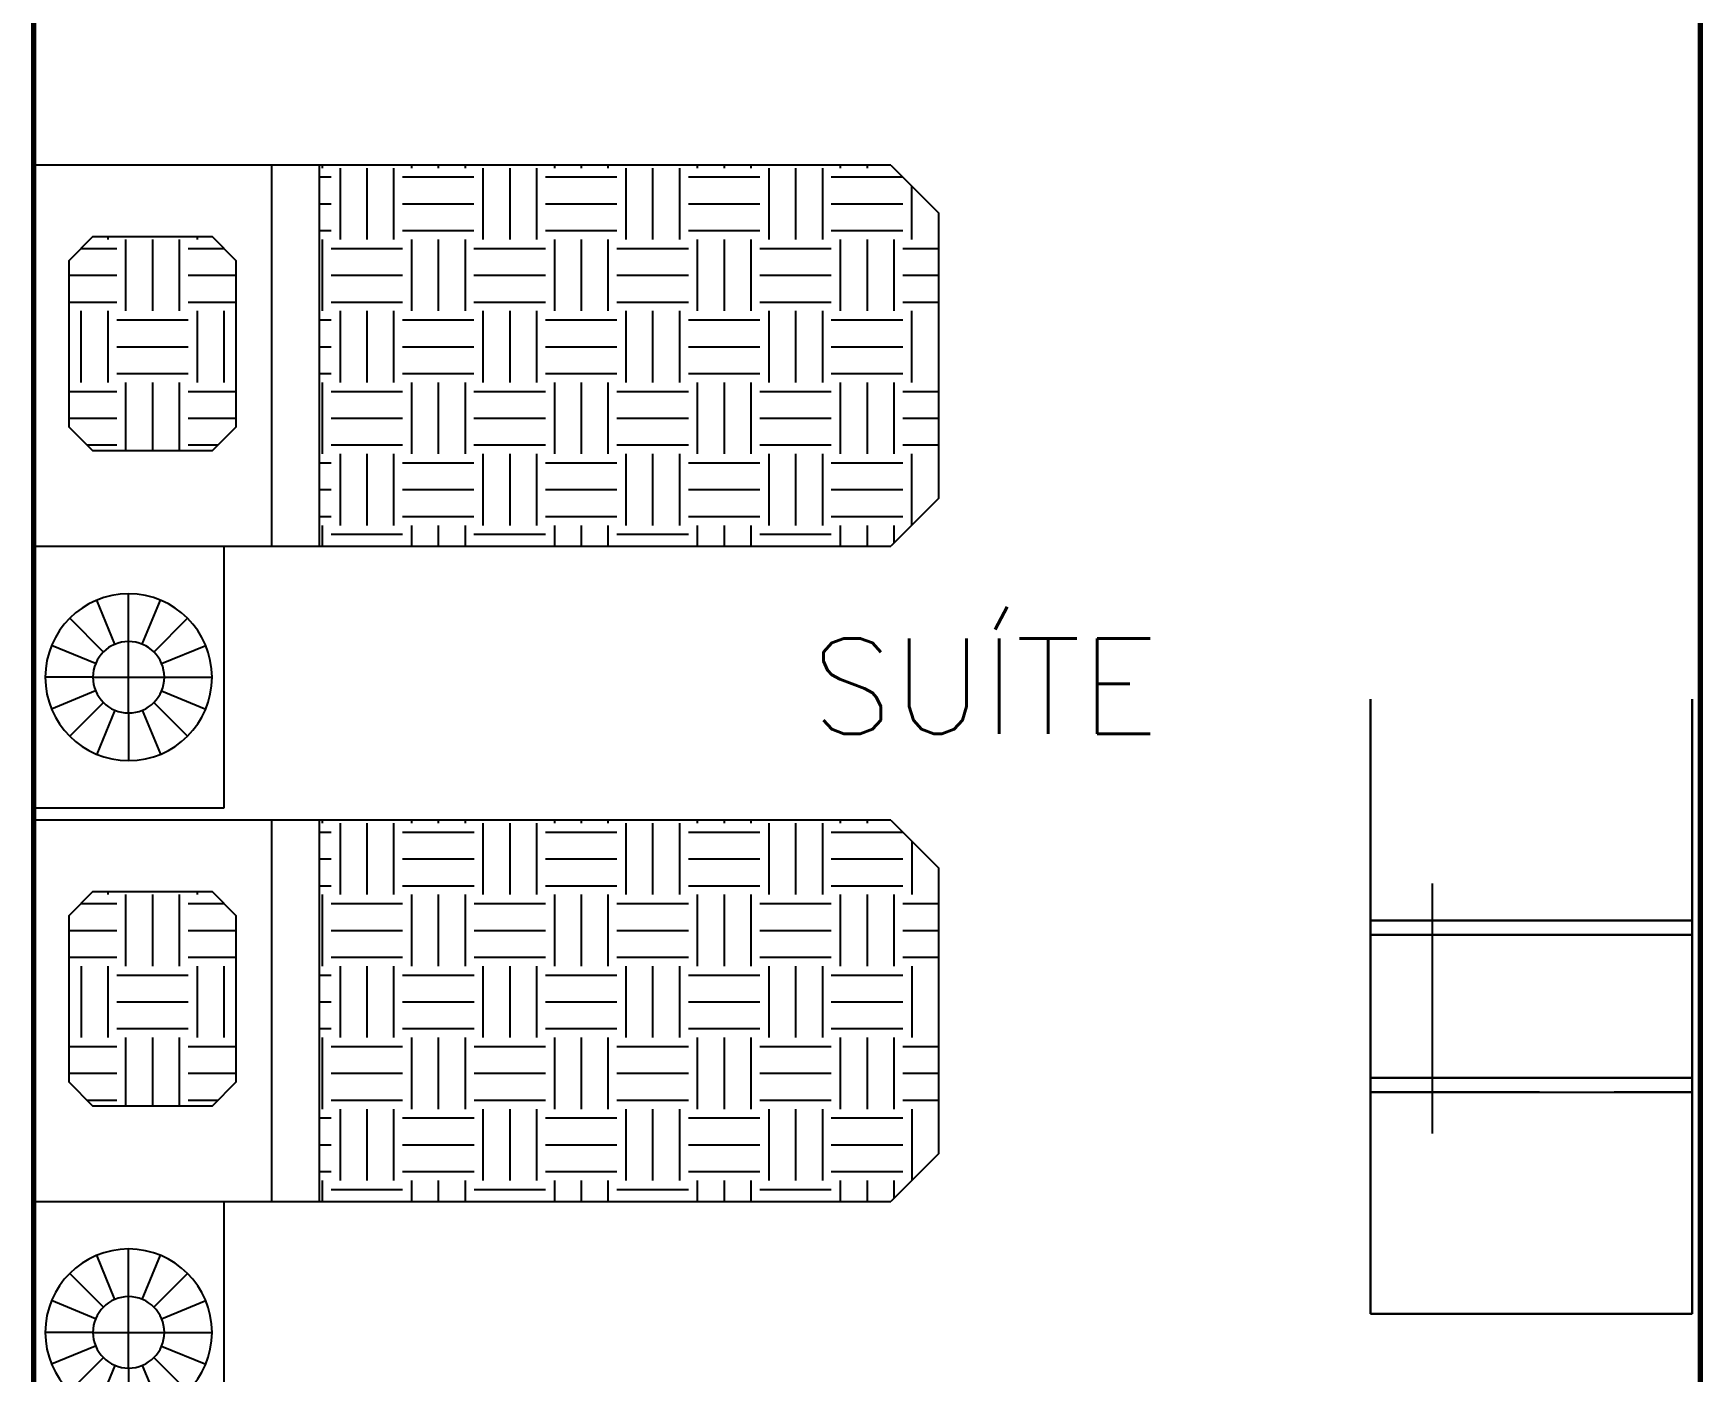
# Model space of a CAD drawing. Header units: millimetres. Extents: x 1185.4 to 1269.4, y 957.3 to 1016.7.
# Drawn here: x 1207.724 to 1212.391, y 983.846 to 987.591 of the extents above; entities that cross this region are included whole.
import ezdxf

# ---------------------------------------------------------------- set-up
doc = ezdxf.new("R2010")
doc.units = ezdxf.units.MM
doc.layers.add('A-EQUIP', color=5, linetype='Continuous')
doc.layers.add('MOBILIA', color=7, linetype='Continuous')
doc.layers.add('PAREDES', color=4, linetype='Continuous', lineweight=70)
doc.layers.add('TEXTO', color=3, linetype='Continuous', lineweight=50)

# ---------------------------------------------------------------- blocks, each defined once
blk = doc.blocks.new('*X14')
at = {"color": 0}
for p, q in [((-151.875, 298.125), (-151.875, 302.5)), ((-133.125, 298.125), (-133.125, 302.5)), ((-127.5, 298.125), (-127.5, 302.5)), ((-121.875, 298.125), (-121.875, 302.5)), ((-103.125, 298.125), (-103.125, 302.5)), ((-97.5, 298.125), (-97.5, 302.5)), ((-91.875, 298.125), (-91.875, 302.5)), ((-73.125, 298.125), (-73.125, 302.5)), ((-67.5, 298.125), (-67.5, 302.5)), ((-61.875, 298.125), (-61.875, 302.5)), ((-43.125, 298.125), (-43.125, 302.5)), ((-37.5, 298.125), (-37.5, 302.5)), ((-31.875, 298.125), (-31.875, 301.875)), ((-150, 300), (-135, 300)), ((-148.125, 283.125), (-148.125, 298.125)), ((-142.5, 283.125), (-142.5, 298.125)), ((-136.875, 283.125), (-136.875, 298.125)), ((-120, 300), (-105, 300)), ((-118.125, 283.125), (-118.125, 298.125)), ((-112.5, 283.125), (-112.5, 298.125)), ((-106.875, 283.125), (-106.875, 298.125)), ((-90, 300), (-75, 300)), ((-88.125, 283.125), (-88.125, 298.125)), ((-82.5, 283.125), (-82.5, 298.125)), ((-76.875, 283.125), (-76.875, 298.125)), ((-60, 300), (-45, 300)), ((-58.125, 283.125), (-58.125, 298.125)), ((-52.5, 283.125), (-52.5, 298.125)), ((-46.875, 283.125), (-46.875, 298.125)), ((-28.125, 283.125), (-28.125, 298.125)), ((-152.5, 296.25), (-150, 296.25)), ((-135, 296.25), (-120, 296.25)), ((-105, 296.25), (-90, 296.25)), ((-75, 296.25), (-60, 296.25)), ((-45, 296.25), (-30, 296.25)), ((-152.5, 290.625), (-150, 290.625)), ((-135, 290.625), (-120, 290.625)), ((-105, 290.625), (-90, 290.625)), ((-75, 290.625), (-60, 290.625)), ((-45, 290.625), (-30, 290.625)), ((-152.5, 285), (-150, 285)), ((-135, 285), (-120, 285)), ((-105, 285), (-90, 285)), ((-75, 285), (-60, 285)), ((-45, 285), (-30, 285)), ((-201.25, 281.25), (-195, 281.25)), ((-193.125, 268.125), (-193.125, 282.5)), ((-187.5, 268.125), (-187.5, 282.5)), ((-181.875, 268.125), (-181.875, 282.5)), ((-180, 281.25), (-173.75, 281.25)), ((-151.875, 268.125), (-151.875, 283.125)), ((-150, 281.25), (-135, 281.25)), ((-133.125, 268.125), (-133.125, 283.125)), ((-127.5, 268.125), (-127.5, 283.125)), ((-121.875, 268.125), (-121.875, 283.125)), ((-120, 281.25), (-105, 281.25)), ((-103.125, 268.125), (-103.125, 283.125)), ((-97.5, 268.125), (-97.5, 283.125)), ((-91.875, 268.125), (-91.875, 283.125)), ((-90, 281.25), (-75, 281.25)), ((-73.125, 268.125), (-73.125, 283.125)), ((-67.5, 268.125), (-67.5, 283.125)), ((-61.875, 268.125), (-61.875, 283.125)), ((-60, 281.25), (-45, 281.25)), ((-43.125, 268.125), (-43.125, 283.125)), ((-37.5, 268.125), (-37.5, 283.125)), ((-31.875, 268.125), (-31.875, 283.125)), ((-30, 281.25), (-22.5, 281.25)), ((-205, 275.625), (-195, 275.625)), ((-180, 275.625), (-170, 275.625)), ((-150, 275.625), (-135, 275.625)), ((-120, 275.625), (-105, 275.625)), ((-90, 275.625), (-75, 275.625)), ((-60, 275.625), (-45, 275.625)), ((-30, 275.625), (-22.5, 275.625)), ((-205, 270), (-195, 270)), ((-180, 270), (-170, 270)), ((-150, 270), (-135, 270)), ((-120, 270), (-105, 270)), ((-90, 270), (-75, 270)), ((-60, 270), (-45, 270)), ((-30, 270), (-22.5, 270)), ((-202.5, 253.125), (-202.5, 268.125)), ((-196.875, 253.125), (-196.875, 268.125)), ((-195, 266.25), (-180, 266.25)), ((-178.125, 253.125), (-178.125, 268.125)), ((-172.5, 253.125), (-172.5, 268.125)), ((-152.5, 266.25), (-150, 266.25)), ((-148.125, 253.125), (-148.125, 268.125)), ((-142.5, 253.125), (-142.5, 268.125)), ((-136.875, 253.125), (-136.875, 268.125)), ((-135, 266.25), (-120, 266.25)), ((-118.125, 253.125), (-118.125, 268.125)), ((-112.5, 253.125), (-112.5, 268.125)), ((-106.875, 253.125), (-106.875, 268.125)), ((-105, 266.25), (-90, 266.25)), ((-88.125, 253.125), (-88.125, 268.125)), ((-82.5, 253.125), (-82.5, 268.125)), ((-76.875, 253.125), (-76.875, 268.125)), ((-75, 266.25), (-60, 266.25)), ((-58.125, 253.125), (-58.125, 268.125)), ((-52.5, 253.125), (-52.5, 268.125)), ((-46.875, 253.125), (-46.875, 268.125)), ((-45, 266.25), (-30, 266.25)), ((-28.125, 253.125), (-28.125, 268.125)), ((-195, 260.625), (-180, 260.625)), ((-152.5, 260.625), (-150, 260.625)), ((-135, 260.625), (-120, 260.625)), ((-105, 260.625), (-90, 260.625)), ((-75, 260.625), (-60, 260.625)), ((-45, 260.625), (-30, 260.625)), ((-195, 255), (-180, 255)), ((-193.125, 238.125), (-193.125, 253.125)), ((-187.5, 238.125), (-187.5, 253.125)), ((-181.875, 238.125), (-181.875, 253.125)), ((-152.5, 255), (-150, 255)), ((-151.875, 238.125), (-151.875, 253.125)), ((-135, 255), (-120, 255)), ((-133.125, 238.125), (-133.125, 253.125)), ((-127.5, 238.125), (-127.5, 253.125)), ((-121.875, 238.125), (-121.875, 253.125)), ((-105, 255), (-90, 255)), ((-103.125, 238.125), (-103.125, 253.125)), ((-97.5, 238.125), (-97.5, 253.125)), ((-91.875, 238.125), (-91.875, 253.125)), ((-75, 255), (-60, 255)), ((-73.125, 238.125), (-73.125, 253.125)), ((-67.5, 238.125), (-67.5, 253.125)), ((-61.875, 238.125), (-61.875, 253.125)), ((-45, 255), (-30, 255)), ((-43.125, 238.125), (-43.125, 253.125)), ((-37.5, 238.125), (-37.5, 253.125)), ((-31.875, 238.125), (-31.875, 253.125)), ((-205, 251.25), (-195, 251.25)), ((-180, 251.25), (-170, 251.25)), ((-150, 251.25), (-135, 251.25)), ((-120, 251.25), (-105, 251.25)), ((-90, 251.25), (-75, 251.25)), ((-60, 251.25), (-45, 251.25)), ((-30, 251.25), (-22.5, 251.25)), ((-205, 245.625), (-195, 245.625)), ((-180, 245.625), (-170, 245.625)), ((-150, 245.625), (-135, 245.625)), ((-120, 245.625), (-105, 245.625)), ((-90, 245.625), (-75, 245.625)), ((-60, 245.625), (-45, 245.625)), ((-30, 245.625), (-22.5, 245.625)), ((-202.5, 240), (-195, 240)), ((-196.875, 237.5), (-196.875, 238.125)), ((-180, 240), (-172.5, 240)), ((-178.125, 237.5), (-178.125, 238.125)), ((-150, 240), (-135, 240)), ((-148.125, 223.125), (-148.125, 238.125)), ((-142.5, 223.125), (-142.5, 238.125)), ((-136.875, 223.125), (-136.875, 238.125)), ((-120, 240), (-105, 240)), ((-118.125, 223.125), (-118.125, 238.125)), ((-112.5, 223.125), (-112.5, 238.125)), ((-106.875, 223.125), (-106.875, 238.125)), ((-90, 240), (-75, 240)), ((-88.125, 223.125), (-88.125, 238.125)), ((-82.5, 223.125), (-82.5, 238.125)), ((-76.875, 223.125), (-76.875, 238.125)), ((-60, 240), (-45, 240)), ((-58.125, 223.125), (-58.125, 238.125)), ((-52.5, 223.125), (-52.5, 238.125)), ((-46.875, 223.125), (-46.875, 238.125)), ((-30, 240), (-22.5, 240)), ((-28.125, 226.875), (-28.125, 238.125)), ((-152.5, 236.25), (-150, 236.25)), ((-135, 236.25), (-120, 236.25)), ((-105, 236.25), (-90, 236.25)), ((-75, 236.25), (-60, 236.25)), ((-45, 236.25), (-30, 236.25)), ((-152.5, 230.625), (-150, 230.625)), ((-135, 230.625), (-120, 230.625)), ((-105, 230.625), (-90, 230.625)), ((-75, 230.625), (-60, 230.625)), ((-45, 230.625), (-30, 230.625)), ((-152.5, 225), (-150, 225)), ((-135, 225), (-120, 225)), ((-105, 225), (-90, 225)), ((-75, 225), (-60, 225)), ((-45, 225), (-30, 225)), ((-151.875, 222.5), (-151.875, 223.125)), ((-133.125, 222.5), (-133.125, 223.125)), ((-127.5, 222.5), (-127.5, 223.125)), ((-121.875, 222.5), (-121.875, 223.125)), ((-103.125, 222.5), (-103.125, 223.125)), ((-97.5, 222.5), (-97.5, 223.125)), ((-91.875, 222.5), (-91.875, 223.125)), ((-73.125, 222.5), (-73.125, 223.125)), ((-67.5, 222.5), (-67.5, 223.125)), ((-61.875, 222.5), (-61.875, 223.125)), ((-43.125, 222.5), (-43.125, 223.125)), ((-37.5, 222.5), (-37.5, 223.125)), ((-31.875, 223.125), (-31.875, 223.125))]:
    blk.add_line(p, q, dxfattribs=at)
blk = doc.blocks.new('CAMASOLTEIRO')
at = {"layer": 'MOBILIA'}
for p, q in [((0, 0), (60, 0)), ((0, 0), (0, -80)), ((50, -80), (50, 0)), ((60, 0), (180, 0)), ((60, -80), (60, 0)), ((190, -10), (180, 0)), ((190, -70), (190, -10)), ((180, -80), (190, -70)), ((60, -80), (0, -80)), ((180, -80), (60, -80)), ((40, -82.5), (0, -82.5)), ((0, -82.5), (0, -137.5)), ((40, -137.5), (40, -82.5)), ((17.13, -103.07), (13.3, -93.83)), ((20, -102.5), (20, -92.5)), ((22.87, -103.07), (26.7, -93.83)), ((14.7, -104.7), (7.63, -97.63)), ((25.3, -104.7), (32.37, -97.63)), ((13.07, -107.13), (3.83, -103.3)), ((20, -102.5), (20, -117.5)), ((26.93, -107.13), (36.17, -103.3)), ((12.5, -110), (2.5, -110)), ((12.5, -110), (27.5, -110)), ((27.5, -110), (37.5, -110)), ((13.07, -112.87), (3.83, -116.7)), ((14.7, -115.3), (7.63, -122.37)), ((25.3, -115.3), (32.37, -122.37)), ((26.93, -112.87), (36.17, -116.7)), ((17.13, -116.93), (13.3, -126.17)), ((20, -117.5), (20, -127.5)), ((22.87, -116.93), (26.7, -126.17)), ((0, -137.5), (40, -137.5))]:
    blk.add_line(p, q, dxfattribs=at)
blk.add_lwpolyline([(7.5, -25), (7.5, -60), (12.5, -65), (37.5, -65), (42.5, -60), (42.5, -25), (37.5, -20), (12.5, -20)], close=True, dxfattribs=at)
for radius in [17.5, 7.5]:
    blk.add_circle((20, -110), radius, dxfattribs=at)
blk.add_blockref('*X14', (212.5, -302.5), dxfattribs=at)
blk = doc.blocks.new('*X21')
at = {"color": 0}
for p, q in [((-151.875, 298.125), (-151.875, 302.5)), ((-133.125, 298.125), (-133.125, 302.5)), ((-127.5, 298.125), (-127.5, 302.5)), ((-121.875, 298.125), (-121.875, 302.5)), ((-103.125, 298.125), (-103.125, 302.5)), ((-97.5, 298.125), (-97.5, 302.5)), ((-91.875, 298.125), (-91.875, 302.5)), ((-73.125, 298.125), (-73.125, 302.5)), ((-67.5, 298.125), (-67.5, 302.5)), ((-61.875, 298.125), (-61.875, 302.5)), ((-43.125, 298.125), (-43.125, 302.5)), ((-37.5, 298.125), (-37.5, 302.5)), ((-31.875, 298.125), (-31.875, 301.875)), ((-150, 300), (-135, 300)), ((-148.125, 283.125), (-148.125, 298.125)), ((-142.5, 283.125), (-142.5, 298.125)), ((-136.875, 283.125), (-136.875, 298.125)), ((-120, 300), (-105, 300)), ((-118.125, 283.125), (-118.125, 298.125)), ((-112.5, 283.125), (-112.5, 298.125)), ((-106.875, 283.125), (-106.875, 298.125)), ((-90, 300), (-75, 300)), ((-88.125, 283.125), (-88.125, 298.125)), ((-82.5, 283.125), (-82.5, 298.125)), ((-76.875, 283.125), (-76.875, 298.125)), ((-60, 300), (-45, 300)), ((-58.125, 283.125), (-58.125, 298.125)), ((-52.5, 283.125), (-52.5, 298.125)), ((-46.875, 283.125), (-46.875, 298.125)), ((-28.125, 283.125), (-28.125, 298.125)), ((-152.5, 296.25), (-150, 296.25)), ((-135, 296.25), (-120, 296.25)), ((-105, 296.25), (-90, 296.25)), ((-75, 296.25), (-60, 296.25)), ((-45, 296.25), (-30, 296.25)), ((-152.5, 290.625), (-150, 290.625)), ((-135, 290.625), (-120, 290.625)), ((-105, 290.625), (-90, 290.625)), ((-75, 290.625), (-60, 290.625)), ((-45, 290.625), (-30, 290.625)), ((-152.5, 285), (-150, 285)), ((-135, 285), (-120, 285)), ((-105, 285), (-90, 285)), ((-75, 285), (-60, 285)), ((-45, 285), (-30, 285)), ((-201.25, 281.25), (-195, 281.25)), ((-193.125, 268.125), (-193.125, 282.5)), ((-187.5, 268.125), (-187.5, 282.5)), ((-181.875, 268.125), (-181.875, 282.5)), ((-180, 281.25), (-173.75, 281.25)), ((-151.875, 268.125), (-151.875, 283.125)), ((-150, 281.25), (-135, 281.25)), ((-133.125, 268.125), (-133.125, 283.125)), ((-127.5, 268.125), (-127.5, 283.125)), ((-121.875, 268.125), (-121.875, 283.125)), ((-120, 281.25), (-105, 281.25)), ((-103.125, 268.125), (-103.125, 283.125)), ((-97.5, 268.125), (-97.5, 283.125)), ((-91.875, 268.125), (-91.875, 283.125)), ((-90, 281.25), (-75, 281.25)), ((-73.125, 268.125), (-73.125, 283.125)), ((-67.5, 268.125), (-67.5, 283.125)), ((-61.875, 268.125), (-61.875, 283.125)), ((-60, 281.25), (-45, 281.25)), ((-43.125, 268.125), (-43.125, 283.125)), ((-37.5, 268.125), (-37.5, 283.125)), ((-31.875, 268.125), (-31.875, 283.125)), ((-30, 281.25), (-22.5, 281.25)), ((-205, 275.625), (-195, 275.625)), ((-180, 275.625), (-170, 275.625)), ((-150, 275.625), (-135, 275.625)), ((-120, 275.625), (-105, 275.625)), ((-90, 275.625), (-75, 275.625)), ((-60, 275.625), (-45, 275.625)), ((-30, 275.625), (-22.5, 275.625)), ((-205, 270), (-195, 270)), ((-180, 270), (-170, 270)), ((-150, 270), (-135, 270)), ((-120, 270), (-105, 270)), ((-90, 270), (-75, 270)), ((-60, 270), (-45, 270)), ((-30, 270), (-22.5, 270)), ((-202.5, 253.125), (-202.5, 268.125)), ((-196.875, 253.125), (-196.875, 268.125)), ((-195, 266.25), (-180, 266.25)), ((-178.125, 253.125), (-178.125, 268.125)), ((-172.5, 253.125), (-172.5, 268.125)), ((-152.5, 266.25), (-150, 266.25)), ((-148.125, 253.125), (-148.125, 268.125)), ((-142.5, 253.125), (-142.5, 268.125)), ((-136.875, 253.125), (-136.875, 268.125)), ((-135, 266.25), (-120, 266.25)), ((-118.125, 253.125), (-118.125, 268.125)), ((-112.5, 253.125), (-112.5, 268.125)), ((-106.875, 253.125), (-106.875, 268.125)), ((-105, 266.25), (-90, 266.25)), ((-88.125, 253.125), (-88.125, 268.125)), ((-82.5, 253.125), (-82.5, 268.125)), ((-76.875, 253.125), (-76.875, 268.125)), ((-75, 266.25), (-60, 266.25)), ((-58.125, 253.125), (-58.125, 268.125)), ((-52.5, 253.125), (-52.5, 268.125)), ((-46.875, 253.125), (-46.875, 268.125)), ((-45, 266.25), (-30, 266.25)), ((-28.125, 253.125), (-28.125, 268.125)), ((-195, 260.625), (-180, 260.625)), ((-152.5, 260.625), (-150, 260.625)), ((-135, 260.625), (-120, 260.625)), ((-105, 260.625), (-90, 260.625)), ((-75, 260.625), (-60, 260.625)), ((-45, 260.625), (-30, 260.625)), ((-195, 255), (-180, 255)), ((-193.125, 238.125), (-193.125, 253.125)), ((-187.5, 238.125), (-187.5, 253.125)), ((-181.875, 238.125), (-181.875, 253.125)), ((-152.5, 255), (-150, 255)), ((-151.875, 238.125), (-151.875, 253.125)), ((-135, 255), (-120, 255)), ((-133.125, 238.125), (-133.125, 253.125)), ((-127.5, 238.125), (-127.5, 253.125)), ((-121.875, 238.125), (-121.875, 253.125)), ((-105, 255), (-90, 255)), ((-103.125, 238.125), (-103.125, 253.125)), ((-97.5, 238.125), (-97.5, 253.125)), ((-91.875, 238.125), (-91.875, 253.125)), ((-75, 255), (-60, 255)), ((-73.125, 238.125), (-73.125, 253.125)), ((-67.5, 238.125), (-67.5, 253.125)), ((-61.875, 238.125), (-61.875, 253.125)), ((-45, 255), (-30, 255)), ((-43.125, 238.125), (-43.125, 253.125)), ((-37.5, 238.125), (-37.5, 253.125)), ((-31.875, 238.125), (-31.875, 253.125)), ((-205, 251.25), (-195, 251.25)), ((-180, 251.25), (-170, 251.25)), ((-150, 251.25), (-135, 251.25)), ((-120, 251.25), (-105, 251.25)), ((-90, 251.25), (-75, 251.25)), ((-60, 251.25), (-45, 251.25)), ((-30, 251.25), (-22.5, 251.25)), ((-205, 245.625), (-195, 245.625)), ((-180, 245.625), (-170, 245.625)), ((-150, 245.625), (-135, 245.625)), ((-120, 245.625), (-105, 245.625)), ((-90, 245.625), (-75, 245.625)), ((-60, 245.625), (-45, 245.625)), ((-30, 245.625), (-22.5, 245.625)), ((-202.5, 240), (-195, 240)), ((-196.875, 237.5), (-196.875, 238.125)), ((-180, 240), (-172.5, 240)), ((-178.125, 237.5), (-178.125, 238.125)), ((-150, 240), (-135, 240)), ((-148.125, 223.125), (-148.125, 238.125)), ((-142.5, 223.125), (-142.5, 238.125)), ((-136.875, 223.125), (-136.875, 238.125)), ((-120, 240), (-105, 240)), ((-118.125, 223.125), (-118.125, 238.125)), ((-112.5, 223.125), (-112.5, 238.125)), ((-106.875, 223.125), (-106.875, 238.125)), ((-90, 240), (-75, 240)), ((-88.125, 223.125), (-88.125, 238.125)), ((-82.5, 223.125), (-82.5, 238.125)), ((-76.875, 223.125), (-76.875, 238.125)), ((-60, 240), (-45, 240)), ((-58.125, 223.125), (-58.125, 238.125)), ((-52.5, 223.125), (-52.5, 238.125)), ((-46.875, 223.125), (-46.875, 238.125)), ((-30, 240), (-22.5, 240)), ((-28.125, 226.875), (-28.125, 238.125)), ((-152.5, 236.25), (-150, 236.25)), ((-135, 236.25), (-120, 236.25)), ((-105, 236.25), (-90, 236.25)), ((-75, 236.25), (-60, 236.25)), ((-45, 236.25), (-30, 236.25)), ((-152.5, 230.625), (-150, 230.625)), ((-135, 230.625), (-120, 230.625)), ((-105, 230.625), (-90, 230.625)), ((-75, 230.625), (-60, 230.625)), ((-45, 230.625), (-30, 230.625)), ((-152.5, 225), (-150, 225)), ((-135, 225), (-120, 225)), ((-105, 225), (-90, 225)), ((-75, 225), (-60, 225)), ((-45, 225), (-30, 225)), ((-151.875, 222.5), (-151.875, 223.125)), ((-133.125, 222.5), (-133.125, 223.125)), ((-127.5, 222.5), (-127.5, 223.125)), ((-121.875, 222.5), (-121.875, 223.125)), ((-103.125, 222.5), (-103.125, 223.125)), ((-97.5, 222.5), (-97.5, 223.125)), ((-91.875, 222.5), (-91.875, 223.125)), ((-73.125, 222.5), (-73.125, 223.125)), ((-67.5, 222.5), (-67.5, 223.125)), ((-61.875, 222.5), (-61.875, 223.125)), ((-43.125, 222.5), (-43.125, 223.125)), ((-37.5, 222.5), (-37.5, 223.125)), ((-31.875, 223.125), (-31.875, 223.125))]:
    blk.add_line(p, q, dxfattribs=at)

msp = doc.modelspace()

# ---------------------------------------------------------------- linework, layer by layer
at = {"extrusion": (-1, 1.83697e-16, -1.83691e-16)}
msp.add_line((1211.6393, 985.2122, 0.9), (1211.6393, 984.5122, 0.9), dxfattribs=at)
at = {"layer": 'A-EQUIP', "extrusion": (-1, 1.83697e-16, -1.83691e-16)}
msp.add_line((1211.6393, 985.2122, 0.8), (1211.6393, 985.2122, 0.9), dxfattribs=at)
at = {"layer": 'MOBILIA'}
for p, q in [((1208.5239, 987.2226), (1207.7239, 987.2226)), ((1207.7239, 986.1559), (1207.7239, 987.2226)), ((1208.3905, 987.2226), (1208.3905, 986.1559)), ((1210.1239, 987.2226), (1208.5239, 987.2226)), ((1208.5239, 987.2226), (1208.5239, 986.1559)), ((1210.1239, 987.2226), (1210.2572, 987.0893)), ((1210.2572, 987.0893), (1210.2572, 986.2893)), ((1210.2572, 986.2893), (1210.1239, 986.1559)), ((1207.7239, 986.1559), (1208.5239, 986.1559)), ((1208.5239, 986.1559), (1210.1239, 986.1559)), ((1211.4664, 985.1083, 0.385), (1211.4664, 985.7283, 0.385)), ((1212.3664, 985.7283, 0.385), (1212.3664, 985.1083, 0.385)), ((1211.4664, 985.1083, 0.76), (1212.3664, 985.1083, 0.76)), ((1211.4664, 985.1083, 0.76), (1211.4664, 984.6283, 0.76)), ((1211.9393, 985.1083, 0.385), (1211.4664, 985.1083, 0.385)), ((1212.3664, 985.1083, 0.385), (1212.1149, 985.1083, 0.385)), ((1212.3664, 984.6283, 0.76), (1212.3664, 985.1083, 0.76)), ((1211.4664, 985.0683, 0.04), (1212.3664, 985.0683, 0.04)), ((1211.4664, 984.6683, 0.04), (1211.4664, 985.0683, 0.04)), ((1211.4664, 985.0683, 0.4933), (1211.4664, 984.6683, 0.4933)), ((1212.3664, 985.0683, 0.4933), (1211.4664, 985.0683, 0.4933)), ((1211.4664, 985.0683, 0.72), (1211.4664, 984.6683, 0.72)), ((1212.3664, 985.0683, 0.72), (1211.4664, 985.0683, 0.72)), ((1211.4664, 985.0683, 0.2667), (1211.4664, 984.6683, 0.2667)), ((1212.3664, 985.0683, 0.2667), (1211.4664, 985.0683, 0.2667)), ((1212.3664, 985.0683, 0.04), (1212.3664, 984.6683, 0.04)), ((1212.3664, 984.6683, 0.4933), (1212.3664, 985.0683, 0.4933)), ((1212.3664, 984.6683, 0.72), (1212.3664, 985.0683, 0.72)), ((1212.3664, 984.6683, 0.2667), (1212.3664, 985.0683, 0.2667)), ((1211.4664, 984.8683, 0.4933), (1211.4664, 984.6683, 0.4933)), ((1211.4664, 984.8683, 0.2667), (1211.4664, 984.6683, 0.2667)), ((1211.4664, 984.6683, 0.04), (1212.3664, 984.6683, 0.04)), ((1212.3664, 984.6683, 0.4933), (1211.4664, 984.6683, 0.4933)), ((1212.3664, 984.6683, 0.72), (1211.4664, 984.6683, 0.72)), ((1212.3664, 984.6683, 0.2667), (1211.4664, 984.6683, 0.2667)), ((1211.4664, 984.6283, 0.76), (1212.3664, 984.6283, 0.76)), ((1211.4664, 984.6283, 0.385), (1211.9393, 984.6283, 0.385)), ((1211.4664, 984.0083, 0.385), (1211.4664, 984.6283, 0.385)), ((1212.1483, 984.6283, 0.385), (1212.3664, 984.6283, 0.385)), ((1212.3664, 984.6283, 0.385), (1212.3664, 984.0083, 0.385)), ((1212.3664, 984.0083, 0.385), (1211.4664, 984.0083, 0.385))]:
    msp.add_line(p, q, dxfattribs=at)
at = {"layer": 'MOBILIA', "extrusion": (0, 0, -1)}
for p, q in [((1211.4664, 985.7283, 0.375), (1211.4664, 985.1083, 0.375)), ((1212.3664, 985.1083, 0.375), (1212.3664, 985.7283, 0.375)), ((1211.4664, 985.1083, 0.375), (1212.3664, 985.1083, 0.375)), ((1211.4664, 984.6683, 0.2667), (1211.4664, 985.0683, 0.2667)), ((1212.3664, 985.0683, 0.2667), (1211.4664, 985.0683, 0.2667)), ((1211.4664, 984.6683, 0.4933), (1211.4664, 985.0683, 0.4933)), ((1212.3664, 985.0683, 0.4933), (1211.4664, 985.0683, 0.4933)), ((1211.4664, 984.6683, 0.04), (1211.4664, 985.0683, 0.04)), ((1212.3664, 985.0683, 0.04), (1211.4664, 985.0683, 0.04)), ((1212.3664, 985.0683, 0.2667), (1212.3664, 984.6683, 0.2667)), ((1212.3664, 985.0683, 0.4933), (1212.3664, 984.6683, 0.4933)), ((1212.3664, 985.0683, 0.04), (1212.3664, 984.6683, 0.04)), ((1212.3664, 984.6683, 0.2667), (1211.4664, 984.6683, 0.2667)), ((1212.3664, 984.6683, 0.4933), (1211.4664, 984.6683, 0.4933)), ((1211.9393, 984.6683, 0.04), (1211.4664, 984.6683, 0.04)), ((1212.3664, 984.6683, 0.04), (1212.2193, 984.6683, 0.04)), ((1211.4664, 984.6283, 0.375), (1211.4664, 984.0083, 0.375)), ((1211.9393, 984.6283, 0.375), (1211.4664, 984.6283, 0.375)), ((1212.3664, 984.6283, 0.375), (1212.1483, 984.6283, 0.375)), ((1212.3664, 984.0083, 0.375), (1212.3664, 984.6283, 0.375)), ((1211.4664, 984.0083, 0.375), (1212.3664, 984.0083, 0.375))]:
    msp.add_line(p, q, dxfattribs=at)
at = {"layer": 'MOBILIA', "extrusion": (1.83697e-16, 1, 0)}
for p, q in [((1211.4664, 985.1083), (1212.3664, 985.1083)), ((1211.4664, 985.1083, 0.76), (1212.3664, 985.1083, 0.76)), ((1211.4664, 985.1083), (1211.4664, 985.1083, 0.76)), ((1212.3664, 985.1083, 0.76), (1212.3664, 985.1083)), ((1211.4664, 985.0683, 0.2667), (1211.4664, 985.0683, 0.4933)), ((1212.3664, 985.0683, 0.4933), (1211.4664, 985.0683, 0.4933)), ((1212.3664, 985.0683, 0.2667), (1211.4664, 985.0683, 0.2667)), ((1211.4664, 985.0683, 0.4933), (1211.4664, 985.0683, 0.72)), ((1212.3664, 985.0683, 0.72), (1211.4664, 985.0683, 0.72)), ((1212.3664, 985.0683, 0.4933), (1211.4664, 985.0683, 0.4933)), ((1211.4664, 985.0683, 0.04), (1211.4664, 985.0683, 0.2667)), ((1212.3664, 985.0683, 0.2667), (1211.4664, 985.0683, 0.2667)), ((1211.9393, 985.0683, 0.04), (1211.4664, 985.0683, 0.04)), ((1212.3664, 985.0683, 0.04), (1212.2193, 985.0683, 0.04)), ((1212.3664, 985.0683, 0.4933), (1212.3664, 985.0683, 0.2667)), ((1212.3664, 985.0683, 0.72), (1212.3664, 985.0683, 0.4933)), ((1212.3664, 985.0683, 0.2667), (1212.3664, 985.0683, 0.04)), ((1211.4664, 984.6683, 0.04), (1212.3664, 984.6683, 0.04)), ((1211.4664, 984.6683, 0.72), (1212.3664, 984.6683, 0.72)), ((1211.4664, 984.6683, 0.72), (1211.4664, 984.6683, 0.04)), ((1212.3664, 984.6683, 0.04), (1212.3664, 984.6683, 0.72)), ((1211.4664, 984.6283, 0.385), (1212.3664, 984.6283, 0.385)), ((1211.4664, 984.6283, 0.375), (1211.4664, 984.6283, 0.385)), ((1211.9393, 984.6283, 0.375), (1211.4664, 984.6283, 0.375)), ((1212.3664, 984.6283, 0.375), (1212.1483, 984.6283, 0.375)), ((1212.3664, 984.6283, 0.375), (1212.3664, 984.6283, 0.385))]:
    msp.add_line(p, q, dxfattribs=at)
at = {"layer": 'MOBILIA', "extrusion": (2.22045e-16, -4.07889e-32, -1)}
for p, q in [((1211.4664, 985.1083), (1212.3664, 985.1083)), ((1211.4664, 984.6283), (1211.4664, 985.1083)), ((1212.3664, 985.1083), (1212.3664, 984.6283)), ((1211.4664, 985.0683, 0.72), (1212.3664, 985.0683, 0.72)), ((1211.4664, 985.0683, 0.72), (1211.4664, 984.6683, 0.72)), ((1212.3664, 984.6683, 0.72), (1212.3664, 985.0683, 0.72)), ((1211.4664, 984.6683, 0.72), (1212.3664, 984.6683, 0.72)), ((1211.4664, 984.6283), (1212.3664, 984.6283))]:
    msp.add_line(p, q, dxfattribs=at)
at = {"layer": 'MOBILIA', "extrusion": (-1.83697e-16, -1, 0)}
for p, q in [((1212.3664, 985.1083, 0.385), (1211.4664, 985.1083, 0.385)), ((1211.4664, 985.1083, 0.375), (1211.4664, 985.1083, 0.385)), ((1211.4664, 985.1083, 0.375), (1212.3664, 985.1083, 0.375)), ((1212.3664, 985.1083, 0.375), (1212.3664, 985.1083, 0.385)), ((1211.4664, 985.0683, 0.72), (1212.3664, 985.0683, 0.72)), ((1211.4664, 985.0683, 0.04), (1212.3664, 985.0683, 0.04)), ((1211.4664, 985.0683, 0.04), (1211.4664, 985.0683, 0.72)), ((1212.3664, 985.0683, 0.72), (1212.3664, 985.0683, 0.04)), ((1211.4664, 984.6683, 0.4933), (1211.4664, 984.6683, 0.2667)), ((1212.3664, 984.6683, 0.2667), (1211.4664, 984.6683, 0.2667)), ((1212.3664, 984.6683, 0.4933), (1211.4664, 984.6683, 0.4933)), ((1211.4664, 984.6683, 0.72), (1211.4664, 984.6683, 0.4933)), ((1212.3664, 984.6683, 0.4933), (1211.4664, 984.6683, 0.4933)), ((1212.3664, 984.6683, 0.72), (1211.4664, 984.6683, 0.72)), ((1211.4664, 984.6683, 0.2667), (1211.4664, 984.6683, 0.04)), ((1212.3664, 984.6683, 0.04), (1211.4664, 984.6683, 0.04)), ((1211.9393, 984.6683, 0.2667), (1211.4664, 984.6683, 0.2667)), ((1212.3664, 984.6683, 0.2667), (1212.2193, 984.6683, 0.2667)), ((1212.3664, 984.6683, 0.2667), (1212.3664, 984.6683, 0.4933)), ((1212.3664, 984.6683, 0.4933), (1212.3664, 984.6683, 0.72)), ((1212.3664, 984.6683, 0.04), (1212.3664, 984.6683, 0.2667)), ((1211.4664, 984.6283, 0.76), (1212.3664, 984.6283, 0.76)), ((1211.4664, 984.6283), (1212.3664, 984.6283)), ((1211.4664, 984.6283, 0.76), (1211.4664, 984.6283)), ((1212.3664, 984.6283), (1212.3664, 984.6283, 0.76))]:
    msp.add_line(p, q, dxfattribs=at)
at = {"layer": 'MOBILIA', "extrusion": (-1, 1.83697e-16, -2.22045e-16)}
for p, q in [((1211.4664, 985.0683, 0.2667), (1211.4664, 985.0683, 0.04)), ((1211.4664, 985.0683, 0.04), (1211.4664, 984.6683, 0.04)), ((1211.4664, 984.6683, 0.2667), (1211.4664, 985.0683, 0.2667)), ((1211.4664, 984.6683, 0.04), (1211.4664, 984.6683, 0.2667))]:
    msp.add_line(p, q, dxfattribs=at)
at = {"layer": 'MOBILIA'}
msp.add_lwpolyline([(1207.8239, 986.4893), (1207.8239, 986.9559), (1207.8905, 987.0226), (1208.2239, 987.0226), (1208.2905, 986.9559), (1208.2905, 986.4893), (1208.2239, 986.4226), (1207.8905, 986.4226)], close=True, dxfattribs=at)
at = {"layer": 'MOBILIA', "color": 40, "extrusion": (-1, 1.83697e-16, 0)}
for centre in [(-984.8607, 0.6067, -1211.4664), (-984.8607, 0.3819, -1211.4664), (-984.8607, 0.1624, -1211.4664)]:
    msp.add_circle(centre, 0.0224, dxfattribs=at)
at = {"layer": 'MOBILIA'}
for p in [(1211.4664, 984.8683, 0.4933), (1211.4664, 984.8683, 0.2667)]:
    msp.add_point(p, dxfattribs=at)
at = {"layer": 'PAREDES'}
for p, q in [((1212.3905, 982.4893), (1212.3905, 989.0893)), ((1207.7239, 988.4893), (1207.7239, 982.4893))]:
    msp.add_line(p, q, dxfattribs=at)

# ---------------------------------------------------------------- block references
at = {"layer": 'MOBILIA', "extrusion": (0, 0, -1), "xscale": 0.01333333333303699, "yscale": 0.01333333333303699, "zscale": -0.01333333333333333, "rotation": 180}
msp.add_blockref('*X21', (-1210.5572, 990.1893), dxfattribs=at)
at = {"layer": 'MOBILIA', "linetype": 'Continuous', "zscale": 0.01333333333333333, "rotation": 180}
for p, xscale, yscale in [((1207.7239, 984.3226), -0.01333333333303699, 0.01333333333303699), ((1207.7239, 982.4893), -0.01333333333360542, 0.01333333333360542)]:
    msp.add_blockref('CAMASOLTEIRO', p, dxfattribs=dict(at, xscale=xscale, yscale=yscale))

# ---------------------------------------------------------------- texts
at = {"layer": 'TEXTO', "insert": (1210.387, 985.7646), "char_height": 0.266667, "width": 3.9816, "attachment_point": 5}
msp.add_mtext('{\\Fromans|c0;SUÍTE}', dxfattribs=at)

doc.saveas('drawing.dxf')
